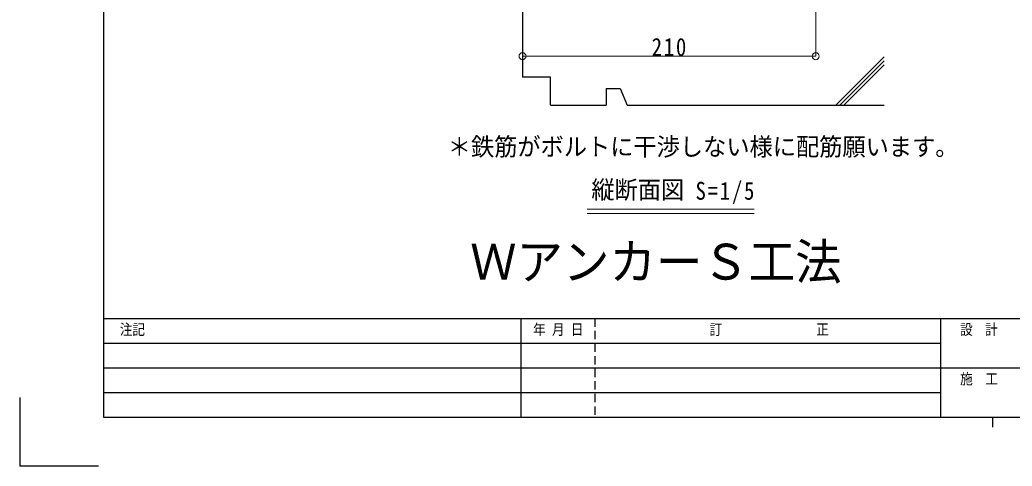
# Model space of a CAD drawing. Units: millimetres at full size, sheet at 1:5. Extents: x -1050 to 1050, y -742 to 742.
# Drawn here: x -1050 to -339, y -742 to -423 of the extents above; entities that cross this region are included whole.
import ezdxf
from ezdxf.enums import TextEntityAlignment as Align

# ---------------------------------------------------------------- set-up
doc = ezdxf.new("R2010")
doc.units = ezdxf.units.MM
doc.header["$LTSCALE"] = 5
doc.linetypes.add('DASHED1', pattern=[1.8, 1.2, -0.6])
for name, color, linetype in [('0-1_躯体', 134, 'Continuous'), ('1-4_印刷位置ライン', 7, 'Continuous'), ('1-5_図枠1_1', 7, 'Continuous')]:
    doc.layers.add(name, color=color, linetype=linetype)
doc.layers.add('0-3_寸法', color=54, linetype='Continuous', lineweight=20)
doc.layers.add('0-9_文字', color=3, linetype='Continuous', lineweight=20)
doc.styles.add('ＭＳ ゴシック', font='')
doc.styles.add('ＭＳ 明朝', font='')
doc.styles.get('ＭＳ ゴシック').set_extended_font_data('MS Gothic')
doc.styles.get('ＭＳ 明朝').set_extended_font_data('MS Mincho')

# ---------------------------------------------------------------- blocks, each defined once
blk = doc.blocks.new('dimension_origin')
at = {"color": 0, "linetype": 'Continuous', "lineweight": -2}
blk.add_circle((0, 0), 1.25, dxfattribs=at)

msp = doc.modelspace()

# ---------------------------------------------------------------- linework, layer by layer
at = {"layer": '0-1_躯体'}
for p, q in [((-690, -244.283), (-690, -464.293)), ((-465.534, -484.293), (-431.048, -449.807)), ((-462.734, -484.293), (-431.048, -452.607)), ((-459.934, -484.293), (-431.048, -455.407)), ((-630, -472.293), (-620, -472.293)), ((-630, -472.293), (-630, -484.293)), ((-620, -472.293), (-615, -484.293)), ((-670, -484.293), (-630, -484.293)), ((-615, -484.293), (-431.048, -484.293))]:
    msp.add_line(p, q, dxfattribs=at)
msp.add_lwpolyline([(-670, -484.293), (-670, -464.293), (-690, -464.293)], dxfattribs=at)
at = {"layer": '0-3_寸法'}
for p in [(-480, -380.459), (-480, -380.459), (-690, -449.293), (-690, -449.293)]:
    msp.add_line(p, (-480, -449.293), dxfattribs=at)
at = {"layer": '0-9_文字'}
for p, q in [((-524.014, -558.793), (-643.767, -558.793)), ((-524.014, -561.793), (-643.767, -561.793))]:
    msp.add_line(p, q, dxfattribs=at)
at = {"layer": '1-4_印刷位置ライン'}
for p in [(-1050, -693.374), (-993.722, -742.5)]:
    msp.add_line(p, (-1050, -742.5), dxfattribs=at)
at = {"layer": '1-5_図枠1_1'}
for p, q in [((-990, -636.793), (990, -636.793)), ((-691.162, -636.793), (-691.162, -707.5)), ((-390.657, -636.793), (-390.657, -707.5)), ((-990, -654.47), (-390.657, -654.47)), ((-990, -672.146), (-37.121, -672.146)), ((-990, -689.823), (-390.657, -689.823)), ((-353.535, -707.5), (-353.535, -714.571))]:
    msp.add_line(p, q, dxfattribs=at)
at = {"layer": '1-5_図枠1_1', "linetype": 'DASHED1'}
msp.add_line((-638.131, -636.793), (-638.131, -707.5), dxfattribs=at)
msp.add_line((-638.131, -636.793), (-638.131, -707.5), dxfattribs=at)
at = {"layer": '1-5_図枠1_1'}
msp.add_lwpolyline([(-990, 682.5), (-990, -707.5), (990, -707.5)], dxfattribs=at)

# ---------------------------------------------------------------- block references
at = {"layer": '0-3_寸法', "xscale": 2, "yscale": 2, "rotation": 180}
msp.add_blockref('dimension_origin', (-690, -449.293), dxfattribs=at)
msp.add_blockref('dimension_origin', (-690, -449.293), dxfattribs=at)
at = {"layer": '0-3_寸法', "xscale": 2, "yscale": 2}
msp.add_blockref('dimension_origin', (-480, -449.293), dxfattribs=at)
msp.add_blockref('dimension_origin', (-480, -449.293), dxfattribs=at)

# ---------------------------------------------------------------- texts
at = {"layer": '0-3_寸法', "insert": (-597.5, -449.293), "char_height": 12.83, "attachment_point": 7, "style": 'ＭＳ ゴシック'}
msp.add_mtext('\\T1.17;\\W0.85;210', dxfattribs=at)
msp.add_mtext('\\T1.17;\\W0.85;210', dxfattribs=at)
at = {"layer": '0-9_文字', "style": 'ＭＳ ゴシック', "width": 0.95}
for s, height, p in [('＊鉄筋がボルトに干渉しない様に配筋願います。', 12.83, (-743.55, -524.293)), ('縦断面図', 12.83, (-640.701, -555.106)), ('ＷアンカーＳ工法', 25.66, (-727.5, -616.793))]:
    msp.add_text(s, height=height, dxfattribs=at).set_placement(p, align=Align.BOTTOM_LEFT)
at = {"layer": '0-9_文字', "insert": (-566.097, -555.106), "char_height": 12.83, "attachment_point": 7, "style": 'ＭＳ ゴシック'}
msp.add_mtext('\\T1.17;\\W0.85;S=1/5', dxfattribs=at)
at = {"layer": '1-5_図枠1_1', "style": 'ＭＳ 明朝', "width": 0.85}
for s, p in [('注記', (-978.418, -650.934)), ('年 月 日', (-682.419, -650.934)), ('訂               正', (-556.108, -650.934)), ('  設  計', (-385.607, -650.934)), ('  施  工', (-385.607, -686.288))]:
    msp.add_text(s, height=7.776, dxfattribs=at).set_placement(p, align=Align.BOTTOM_LEFT)

doc.saveas('drawing.dxf')
